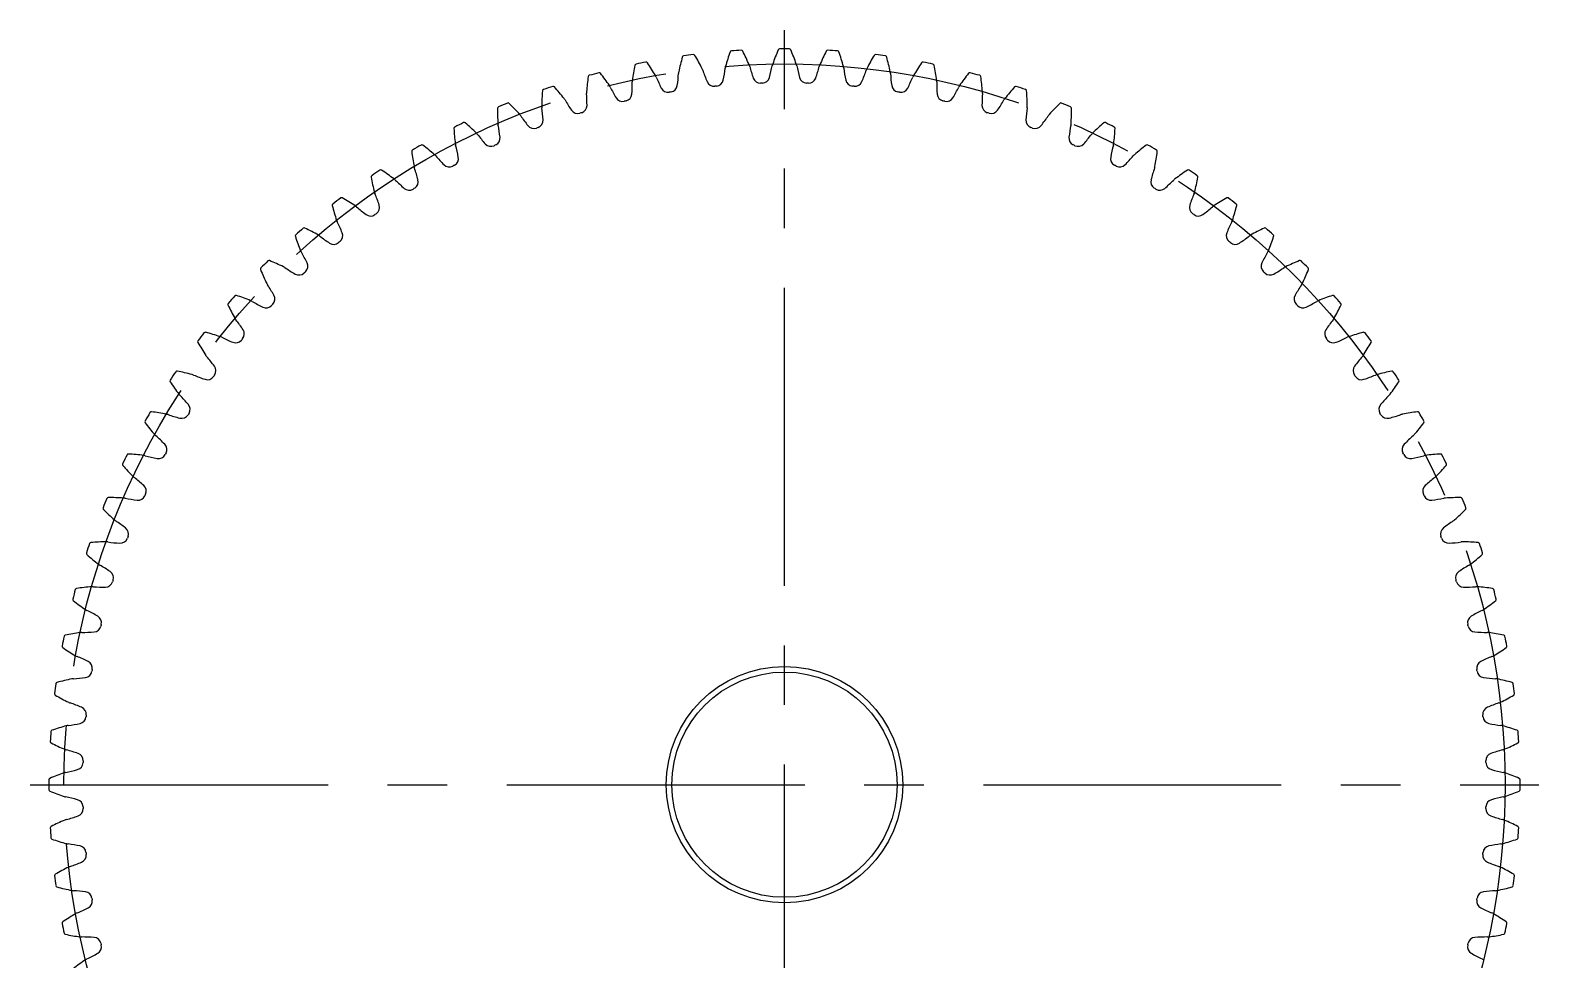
# Model space of a CAD drawing. Extents: x -1 to 148, y -13 to 103.
# Drawn here: x -1 to 79.4, y 39.9 to 89.4 of the extents above; entities that cross this region are included whole.
import ezdxf

# ---------------------------------------------------------------- set-up
doc = ezdxf.new("R2010")
doc.units = 0
doc.header["$LTSCALE"] = 0.5
doc.linetypes.add('CENTER', pattern=[50.8, 31.75, -6.35, 6.35, -6.35])
doc.layers.add('MSM_CENTER', color=1, linetype='CENTER')
doc.layers.add('MSM_CONTINUOUS', color=7, linetype='CONTINUOUS')

msp = doc.modelspace()

# ---------------------------------------------------------------- linework, layer by layer
at = {"layer": 'MSM_CENTER'}
for p, q in [((39.2, 9), (39.2, 89.4)), ((-1, 49.2), (79.4, 49.2))]:
    msp.add_line(p, q, dxfattribs=at)
msp.add_circle((39.2, 49.2), 38.4, dxfattribs=at)
at = {"layer": 'MSM_CONTINUOUS'}
for radius in [6.3, 6]:
    msp.add_circle((39.2, 49.2), radius, dxfattribs=at)
for centre, radius, start, end in [((39.2, 49.2), 39.2, 100.86229, 101.63771), ((31.828, 87.619), 0.08, 34.17651, 100.86231), ((21.966, 80.923), 12, 30.3125, 34.17651), ((45.322, 84.779), 12, 164.57349, 168.4375), ((33.831, 87.95), 0.08, 97.88771, 164.57349), ((39.2, 49.2), 39.2, 97.11229, 97.88771), ((34.356, 88.019), 0.08, 30.42651, 97.11231), ((24.078, 81.982), 12, 26.5625, 30.42651), ((47.636, 84.303), 12, 160.82349, 164.6875), ((36.377, 88.218), 0.08, 94.13771, 160.82349), ((39.2, 49.2), 39.2, 93.36229, 94.13771), ((36.906, 88.253), 0.08, 26.67651, 93.36231), ((26.254, 82.901), 12, 22.8125, 26.67651), ((49.914, 83.676), 12, 157.07349, 160.9375), ((38.935, 88.319), 0.08, 90.38771, 157.07349), ((39.2, 49.2), 39.2, 89.61229, 90.38771), ((39.465, 88.319), 0.08, 22.92651, 89.61231), ((28.486, 83.676), 12, 19.0625, 22.92651), ((52.146, 82.901), 12, 153.32349, 157.1875), ((41.494, 88.253), 0.08, 86.63771, 153.32351), ((39.2, 49.2), 39.2, 85.86229, 86.63771), ((42.023, 88.218), 0.08, 19.17651, 85.86229), ((30.764, 84.303), 12, 15.3125, 19.17651), ((54.322, 81.982), 12, 149.57349, 153.4375), ((44.044, 88.019), 0.08, 82.88771, 149.57349), ((39.2, 49.2), 39.2, 82.11229, 82.88771), ((44.569, 87.95), 0.08, 15.42651, 82.11229), ((33.078, 84.779), 12, 11.5625, 15.42651), ((56.434, 80.923), 12, 145.82349, 149.6875), ((46.572, 87.619), 0.08, 79.13771, 145.8235), ((39.2, 49.2), 39.2, 78.36229, 79.13771), ((40.626, 85.274), 12, 172.07349, 175.9375), ((28.82, 86.918), 0.08, 105.38771, 172.07349), ((39.2, 49.2), 39.2, 104.61229, 105.38771), ((29.331, 87.055), 0.08, 37.92651, 104.61231), ((19.928, 79.728), 12, 34.0625, 37.92651), ((42.982, 85.103), 12, 168.32349, 172.1875), ((31.309, 87.516), 0.08, 101.63771, 168.32349), ((31.752, 86.644), 0.665, 22.56365, 30.3125), ((41.229, 90.588), 9.6, 202.59546, 206.47075), ((23.975, 87.739), 9.6, 352.27925, 356.15454), ((34.217, 87.051), 0.665, 168.4375, 176.18635), ((34.217, 87.051), 0.665, 18.81365, 26.5625), ((43.931, 90.366), 9.6, 198.84546, 202.72075), ((26.528, 88.652), 9.6, 348.52925, 352.40454), ((36.703, 87.296), 0.665, 164.6875, 172.43635), ((36.703, 87.296), 0.665, 15.06365, 22.8125), ((46.614, 89.969), 9.6, 195.09546, 198.97075), ((37.913, 86.978), 0.4, 198.97075, 271.95057), ((38.013, 86.981), 0.4, 271.79943, 344.77925), ((29.136, 89.397), 9.6, 344.77925, 348.65454), ((39.2, 87.378), 0.665, 160.9375, 168.68635), ((39.2, 87.378), 0.665, 11.31365, 19.0625), ((49.264, 89.397), 9.6, 191.34546, 195.22075), ((40.387, 86.981), 0.4, 195.22075, 268.20057), ((40.487, 86.978), 0.4, 268.0494, 341.02925), ((31.786, 89.969), 9.6, 341.02925, 344.90454), ((41.697, 87.296), 0.665, 157.1875, 164.93635), ((41.697, 87.296), 0.665, 7.56365, 15.3125), ((51.872, 88.652), 9.6, 187.59546, 191.47075), ((34.469, 90.366), 9.6, 337.27925, 341.15454), ((44.183, 87.051), 0.665, 153.4375, 161.18635), ((44.183, 87.051), 0.665, 3.81365, 11.5625), ((54.425, 87.739), 9.6, 183.84546, 187.72075), ((37.171, 90.588), 9.6, 333.52925, 337.40454), ((46.648, 86.644), 0.665, 149.6875, 157.43635), ((47.091, 87.516), 0.08, 11.67651, 78.36229), ((35.418, 85.103), 12, 7.8125, 11.67651), ((58.472, 79.728), 12, 142.07349, 145.9375), ((49.069, 87.055), 0.08, 75.38771, 142.07349), ((39.2, 49.2), 39.2, 74.61229, 75.38771), ((49.58, 86.918), 0.08, 7.92651, 74.61229), ((37.774, 85.274), 12, 4.0625, 7.92651), ((38.263, 85.29), 12, 175.82349, 179.6875), ((26.375, 86.158), 0.08, 109.13771, 175.82349), ((39.2, 49.2), 39.2, 108.36229, 109.13771), ((26.876, 86.328), 0.08, 41.67651, 108.36231), ((17.973, 78.402), 12, 37.8125, 41.67651), ((29.319, 86.077), 0.665, 175.9375, 183.68635), ((19.075, 85.422), 9.6, 359.77925, 3.65454), ((29.319, 86.077), 0.665, 26.31365, 34.0625), ((38.518, 90.632), 9.6, 206.34546, 210.22075), ((21.487, 86.661), 9.6, 356.02925, 359.90454), ((31.752, 86.644), 0.665, 172.1875, 179.93635), ((32.993, 86.487), 0.4, 206.47075, 279.45057), ((39.2, 49.2), 37.4, 99.29943, 99.45057), ((33.092, 86.503), 0.4, 279.29945, 352.27925), ((35.445, 86.813), 0.4, 202.72075, 275.70057), ((39.2, 49.2), 37.4, 95.54943, 95.70057), ((35.545, 86.823), 0.4, 275.54945, 348.52925), ((39.2, 49.2), 37.4, 91.79943, 91.95057), ((39.2, 49.2), 37.4, 88.04943, 88.20057), ((42.855, 86.823), 0.4, 191.47075, 264.45057), ((39.2, 49.2), 37.4, 84.29943, 84.45057), ((42.955, 86.813), 0.4, 264.2994, 337.27925), ((45.308, 86.503), 0.4, 187.72075, 260.70057), ((39.2, 49.2), 37.4, 80.54943, 80.70057), ((45.407, 86.487), 0.4, 260.5494, 333.52925), ((46.648, 86.644), 0.665, 0.06365, 7.8125), ((56.913, 86.661), 9.6, 180.09546, 183.97075), ((39.882, 90.632), 9.6, 329.77925, 333.65454), ((49.081, 86.077), 0.665, 145.9375, 153.68635), ((59.325, 85.422), 9.6, 176.34546, 180.22075), ((49.081, 86.077), 0.665, 356.31365, 4.0625), ((60.427, 78.402), 12, 138.32349, 142.1875), ((51.524, 86.328), 0.08, 71.63771, 138.32349), ((39.2, 49.2), 39.2, 70.86229, 71.63771), ((52.025, 86.158), 0.08, 4.17651, 70.86229), ((40.137, 85.29), 12, 0.3125, 4.17651), ((23.985, 85.24), 0.08, 112.88771, 179.57349), ((35.905, 85.151), 12, 179.57349, 183.4375), ((39.2, 49.2), 39.2, 112.11229, 112.88771), ((24.474, 85.443), 0.08, 45.42651, 112.11231), ((16.109, 76.951), 12, 41.5625, 45.42651), ((26.928, 85.352), 0.665, 179.6875, 187.43635), ((16.749, 84.028), 9.6, 3.52925, 7.40454), ((26.928, 85.352), 0.665, 30.06365, 37.8125), ((35.809, 90.499), 9.6, 210.09546, 213.97075), ((28.275, 85.387), 0.4, 286.79942, 359.77925), ((30.568, 86.001), 0.4, 210.22075, 283.20057), ((39.2, 49.2), 37.4, 103.04943, 103.20057), ((30.665, 86.024), 0.4, 283.04945, 356.02925), ((47.735, 86.024), 0.4, 183.97075, 256.95057), ((39.2, 49.2), 37.4, 76.79943, 76.95057), ((47.832, 86.001), 0.4, 256.7994, 329.77925), ((50.125, 85.387), 0.4, 180.22075, 253.20057), ((42.591, 90.499), 9.6, 326.02925, 329.90454), ((51.472, 85.352), 0.665, 142.1875, 149.93635), ((61.651, 84.028), 9.6, 172.59546, 176.47075), ((51.472, 85.352), 0.665, 352.56365, 0.3125), ((62.291, 76.951), 12, 134.57349, 138.4375), ((53.926, 85.443), 0.08, 67.88771, 134.57349), ((39.2, 49.2), 39.2, 67.11229, 67.88771), ((54.415, 85.24), 0.08, 0.42651, 67.11229), ((42.495, 85.151), 12, 356.5625, 0.42651), ((39.2, 49.2), 39.2, 115.86229, 116.63771), ((22.135, 84.402), 0.08, 49.17651, 115.86229), ((14.343, 75.382), 12, 45.3125, 49.17651), ((24.59, 84.472), 0.665, 183.4375, 191.18635), ((24.59, 84.472), 0.665, 33.81365, 41.5625), ((33.116, 90.188), 9.6, 213.84546, 217.72075), ((25.932, 84.595), 0.4, 290.54942, 3.52925), ((28.18, 85.358), 0.4, 213.97075, 286.95057), ((39.2, 49.2), 37.4, 106.79943, 106.95057), ((39.2, 49.2), 37.4, 73.04943, 73.20057), ((50.22, 85.358), 0.4, 253.0494, 326.02925), ((52.468, 84.595), 0.4, 176.47075, 249.45057), ((45.284, 90.188), 9.6, 322.27925, 326.15454), ((53.81, 84.472), 0.665, 138.4375, 146.18635), ((53.81, 84.472), 0.665, 348.81365, 356.5625), ((64.057, 75.382), 12, 130.82349, 134.6875), ((56.265, 84.402), 0.08, 64.13771, 130.82349), ((39.2, 49.2), 39.2, 63.36229, 64.13771), ((21.661, 84.168), 0.08, 116.63771, 183.32349), ((33.561, 84.859), 12, 183.32349, 187.1875), ((22.314, 83.441), 0.665, 37.56365, 45.3125), ((30.448, 89.703), 9.6, 217.59546, 221.47075), ((23.645, 83.651), 0.4, 294.29942, 7.27925), ((14.519, 82.486), 9.6, 7.27925, 11.15454), ((25.838, 84.56), 0.4, 217.72075, 290.70057), ((39.2, 49.2), 37.4, 110.54943, 110.70057), ((39.2, 49.2), 37.4, 69.29943, 69.45057), ((52.562, 84.56), 0.4, 249.2994, 322.27925), ((54.755, 83.651), 0.4, 172.72075, 245.70057), ((63.881, 82.486), 9.6, 168.84546, 172.72075), ((47.952, 89.703), 9.6, 318.52925, 322.40454), ((56.086, 83.441), 0.665, 134.6875, 142.43635), ((44.839, 84.859), 12, 352.8125, 356.67651), ((56.739, 84.168), 0.08, 356.67651, 63.36229), ((19.411, 82.946), 0.08, 120.38771, 187.07349), ((31.24, 84.414), 12, 187.07349, 190.9375), ((39.2, 49.2), 39.2, 119.61229, 120.38771), ((19.87, 83.21), 0.08, 52.92651, 119.61229), ((12.684, 73.7), 12, 49.0625, 52.92651), ((22.314, 83.441), 0.665, 187.1875, 194.93635), ((12.395, 80.8), 9.6, 11.02925, 14.90454), ((23.554, 83.61), 0.4, 221.47075, 294.45057), ((39.2, 49.2), 37.4, 114.29943, 114.45057), ((39.2, 49.2), 37.4, 65.54943, 65.70057), ((54.846, 83.61), 0.4, 245.5494, 318.52925), ((66.005, 80.8), 9.6, 165.09546, 168.97075), ((56.086, 83.441), 0.665, 345.06365, 352.8125), ((65.716, 73.7), 12, 127.07349, 130.9375), ((58.53, 83.21), 0.08, 60.38771, 127.07351), ((39.2, 49.2), 39.2, 59.61229, 60.38771), ((47.16, 84.414), 12, 349.0625, 352.92651), ((58.989, 82.946), 0.08, 352.92651, 59.61229), ((20.111, 82.263), 0.665, 190.9375, 198.68635), ((10.386, 78.979), 9.6, 14.77925, 18.65454), ((20.111, 82.263), 0.665, 41.31365, 49.0625), ((27.818, 89.043), 9.6, 221.34546, 225.22075), ((21.337, 82.513), 0.4, 225.22075, 298.20057), ((39.2, 49.2), 37.4, 118.04943, 118.20057), ((21.425, 82.56), 0.4, 298.04942, 11.02925), ((56.975, 82.56), 0.4, 168.97075, 241.95057), ((39.2, 49.2), 37.4, 61.79943, 61.95057), ((57.063, 82.513), 0.4, 241.7994, 314.77925), ((50.582, 89.043), 9.6, 314.77925, 318.65454), ((58.289, 82.263), 0.665, 130.9375, 138.68635), ((68.014, 78.979), 9.6, 161.34546, 165.22075), ((58.289, 82.263), 0.665, 341.31365, 349.0625), ((17.246, 81.579), 0.08, 124.13771, 190.82349), ((28.954, 83.818), 12, 190.82349, 194.6875), ((39.2, 49.2), 39.2, 123.36229, 124.13771), ((17.687, 81.873), 0.08, 56.67651, 123.36229), ((11.138, 71.913), 12, 52.8125, 56.67651), ((17.99, 80.944), 0.665, 45.06365, 52.8125), ((25.236, 88.214), 9.6, 225.09546, 228.97075), ((19.281, 81.326), 0.4, 301.79942, 14.77925), ((59.119, 81.326), 0.4, 165.22075, 238.20057), ((53.164, 88.214), 9.6, 311.02925, 314.90454), ((60.41, 80.944), 0.665, 127.1875, 134.93635), ((67.262, 71.913), 12, 123.32349, 127.1875), ((60.713, 81.873), 0.08, 56.63771, 123.32349), ((39.2, 49.2), 39.2, 55.86229, 56.63771), ((49.446, 83.818), 12, 345.3125, 349.17651), ((61.154, 81.579), 0.08, 349.17651, 55.86229), ((39.2, 49.2), 39.2, 127.11229, 127.88771), ((15.596, 80.396), 0.08, 60.42651, 127.11229), ((9.713, 70.029), 12, 56.5625, 60.42651), ((17.99, 80.944), 0.665, 194.6875, 202.43635), ((8.5, 77.031), 9.6, 18.52925, 22.40454), ((19.197, 81.273), 0.4, 228.97075, 301.95057), ((39.2, 49.2), 37.4, 121.79943, 121.95057), ((39.2, 49.2), 37.4, 58.04943, 58.20057), ((59.203, 81.273), 0.4, 238.0494, 311.02925), ((69.9, 77.031), 9.6, 157.59546, 161.47075), ((60.41, 80.944), 0.665, 337.56365, 345.3125), ((68.687, 70.029), 12, 119.57349, 123.4375), ((62.804, 80.396), 0.08, 52.88771, 119.57349), ((39.2, 49.2), 39.2, 52.11229, 52.88771), ((15.176, 80.074), 0.08, 127.88771, 194.57349), ((26.712, 83.073), 12, 194.57349, 198.4375), ((15.959, 79.488), 0.665, 48.81365, 56.5625), ((22.714, 87.217), 9.6, 228.84546, 232.72075), ((39.2, 49.2), 37.4, 125.54943, 125.70057), ((17.223, 79.955), 0.4, 305.54942, 18.52925), ((61.177, 79.955), 0.4, 161.47075, 234.45057), ((39.2, 49.2), 37.4, 54.29943, 54.45057), ((55.686, 87.217), 9.6, 307.27925, 311.15454), ((62.441, 79.488), 0.665, 123.4375, 131.18635), ((51.688, 83.073), 12, 341.5625, 345.42651), ((63.224, 80.074), 0.08, 345.42651, 52.11229), ((39.2, 49.2), 39.2, 130.86229, 131.63771), ((13.606, 78.786), 0.08, 64.17651, 130.86229), ((8.414, 68.056), 12, 60.3125, 64.17651), ((15.959, 79.488), 0.665, 198.4375, 206.18635), ((6.745, 74.963), 9.6, 22.27925, 26.15454), ((17.142, 79.897), 0.4, 232.72075, 305.70057), ((61.258, 79.897), 0.4, 234.2994, 307.27925), ((71.655, 74.963), 9.6, 153.84546, 157.72075), ((62.441, 79.488), 0.665, 333.81365, 341.5625), ((69.986, 68.056), 12, 115.82349, 119.6875), ((64.794, 78.786), 0.08, 49.13771, 115.82349), ((39.2, 49.2), 39.2, 48.36229, 49.13771), ((13.208, 78.437), 0.08, 131.63771, 198.32349), ((24.524, 82.184), 12, 198.32349, 202.1875), ((14.028, 77.904), 0.665, 52.56365, 60.3125), ((20.263, 86.057), 9.6, 232.59546, 236.47075), ((15.181, 78.388), 0.4, 236.47075, 309.45057), ((39.2, 49.2), 37.4, 129.29943, 129.45057), ((15.258, 78.451), 0.4, 309.29942, 22.27925), ((63.142, 78.451), 0.4, 157.72075, 230.70057), ((39.2, 49.2), 37.4, 50.54943, 50.70057), ((63.219, 78.388), 0.4, 230.5494, 303.52925), ((58.137, 86.057), 9.6, 303.52925, 307.40454), ((64.372, 77.904), 0.665, 119.6875, 127.43635), ((53.876, 82.184), 12, 337.8125, 341.67651), ((65.192, 78.437), 0.08, 341.67651, 48.36229), ((14.028, 77.904), 0.665, 202.1875, 209.93635), ((5.13, 72.786), 9.6, 26.02925, 29.90454), ((73.27, 72.786), 9.6, 150.09546, 153.97075), ((64.372, 77.904), 0.665, 330.06365, 337.8125), ((11.351, 76.674), 0.08, 135.38771, 202.07349), ((22.398, 81.154), 12, 202.07349, 205.9375), ((39.2, 49.2), 39.2, 134.61229, 135.38771), ((11.726, 77.049), 0.08, 67.92651, 134.61229), ((7.246, 66.002), 12, 64.0625, 67.92651), ((12.204, 76.196), 0.665, 56.31365, 64.0625), ((17.893, 84.74), 9.6, 236.34546, 240.22075), ((13.324, 76.755), 0.4, 240.22075, 313.20057), ((39.2, 49.2), 37.4, 133.04943, 133.20057), ((13.397, 76.823), 0.4, 313.04942, 26.02925), ((65.003, 76.823), 0.4, 153.97075, 226.95057), ((39.2, 49.2), 37.4, 46.79943, 46.95057), ((65.076, 76.755), 0.4, 226.7994, 299.77925), ((60.507, 84.74), 9.6, 299.77925, 303.65454), ((66.196, 76.196), 0.665, 115.9375, 123.68635), ((71.154, 66.002), 12, 112.07349, 115.9375), ((66.674, 77.049), 0.08, 45.38771, 112.07349), ((39.2, 49.2), 39.2, 44.61229, 45.38771), ((56.002, 81.154), 12, 334.0625, 337.92651), ((67.049, 76.674), 0.08, 337.92651, 44.61229), ((12.204, 76.196), 0.665, 205.9375, 213.68635), ((3.66, 70.507), 9.6, 29.77925, 33.65454), ((74.74, 70.507), 9.6, 146.34546, 150.22075), ((66.196, 76.196), 0.665, 326.31365, 334.0625), ((9.614, 74.794), 0.08, 139.13771, 205.82349), ((39.2, 49.2), 39.2, 138.36229, 139.13771), ((9.963, 75.192), 0.08, 71.67651, 138.36229), ((6.216, 63.876), 12, 67.8125, 71.67651), ((10.496, 74.372), 0.665, 60.06365, 67.8125), ((15.614, 83.27), 9.6, 240.09546, 243.97075), ((39.2, 49.2), 37.4, 136.79943, 136.95057), ((11.645, 75.076), 0.4, 316.79942, 29.77925), ((66.755, 75.076), 0.4, 150.22075, 223.20057), ((39.2, 49.2), 37.4, 43.04943, 43.20057), ((62.786, 83.27), 9.6, 296.02925, 299.90454), ((67.904, 74.372), 0.665, 112.1875, 119.93635), ((72.184, 63.876), 12, 108.32349, 112.1875), ((68.437, 75.192), 0.08, 41.63771, 108.32349), ((39.2, 49.2), 39.2, 40.86229, 41.63771), ((68.786, 74.794), 0.08, 334.17651, 40.86229), ((20.344, 79.986), 12, 205.82349, 209.6875), ((10.496, 74.372), 0.665, 209.6875, 217.43635), ((2.343, 68.137), 9.6, 33.52925, 37.40454), ((11.577, 75.003), 0.4, 243.97075, 316.95057), ((66.823, 75.003), 0.4, 223.0494, 296.02925), ((76.057, 68.137), 9.6, 142.59546, 146.47075), ((67.904, 74.372), 0.665, 322.56365, 330.3125), ((58.056, 79.986), 12, 330.3125, 334.17651), ((39.2, 49.2), 39.2, 142.11229, 142.88771), ((8.326, 73.224), 0.08, 75.42651, 142.11229), ((5.327, 61.688), 12, 71.5625, 75.42651), ((10.012, 73.219), 0.4, 320.54942, 33.52925), ((68.388, 73.219), 0.4, 146.47075, 219.45057), ((73.073, 61.688), 12, 104.57349, 108.4375), ((70.074, 73.224), 0.08, 37.88771, 104.57349), ((39.2, 49.2), 39.2, 37.11229, 37.88771), ((8.004, 72.804), 0.08, 142.88771, 209.57349), ((18.371, 78.687), 12, 209.57349, 213.4375), ((8.912, 72.441), 0.665, 63.81365, 71.5625), ((13.437, 81.655), 9.6, 243.84546, 247.72075), ((9.949, 73.142), 0.4, 247.72075, 320.70057), ((39.2, 49.2), 37.4, 140.54943, 140.70057), ((39.2, 49.2), 37.4, 39.29943, 39.45057), ((68.451, 73.142), 0.4, 219.2994, 292.27925), ((64.963, 81.655), 9.6, 292.27925, 296.15454), ((69.488, 72.441), 0.665, 108.4375, 116.18635), ((60.029, 78.687), 12, 326.5625, 330.42651), ((70.396, 72.804), 0.08, 330.42651, 37.11229), ((8.912, 72.441), 0.665, 213.4375, 221.18635), ((1.183, 65.686), 9.6, 37.27925, 41.15454), ((77.217, 65.686), 9.6, 138.84546, 142.72075), ((69.488, 72.441), 0.665, 318.81365, 326.5625), ((6.527, 70.713), 0.08, 146.63771, 213.32349), ((39.2, 49.2), 39.2, 145.86229, 146.63771), ((6.821, 71.154), 0.08, 79.17651, 145.86229), ((4.582, 59.446), 12, 75.3125, 79.17651), ((7.456, 70.41), 0.665, 67.56365, 75.3125), ((11.369, 79.9), 9.6, 247.59546, 251.47075), ((8.445, 71.177), 0.4, 251.47075, 324.45057), ((39.2, 49.2), 37.4, 144.29943, 144.45057), ((8.503, 71.258), 0.4, 324.29942, 37.27925), ((69.897, 71.258), 0.4, 142.72075, 215.70057), ((39.2, 49.2), 37.4, 35.54943, 35.70057), ((69.955, 71.177), 0.4, 215.5494, 288.52925), ((67.031, 79.9), 9.6, 288.52925, 292.40454), ((70.944, 70.41), 0.665, 104.6875, 112.43635), ((73.818, 59.446), 12, 100.82349, 104.6875), ((71.579, 71.154), 0.08, 34.13771, 100.82349), ((39.2, 49.2), 39.2, 33.36229, 34.13771), ((71.873, 70.713), 0.08, 326.67651, 33.36229), ((16.487, 77.262), 12, 213.32349, 217.1875), ((7.456, 70.41), 0.665, 217.1875, 224.93635), ((70.944, 70.41), 0.665, 315.06365, 322.8125), ((61.913, 77.262), 12, 322.8125, 326.67651), ((0.186, 63.164), 9.6, 41.02925, 44.90454), ((7.127, 69.203), 0.4, 328.04942, 41.02925), ((71.273, 69.203), 0.4, 138.97075, 211.95057), ((78.214, 63.164), 9.6, 135.09546, 138.97075), ((5.19, 68.53), 0.08, 150.38771, 217.07349), ((39.2, 49.2), 39.2, 149.61229, 150.38771), ((14.7, 75.716), 12, 217.07349, 220.9375), ((5.454, 68.989), 0.08, 82.92651, 149.61229), ((3.986, 57.16), 12, 79.0625, 82.92651), ((6.137, 68.289), 0.665, 71.31365, 79.0625), ((9.421, 78.014), 9.6, 251.34546, 255.22075), ((7.074, 69.119), 0.4, 255.22075, 328.20057), ((39.2, 49.2), 37.4, 148.04943, 148.20057), ((39.2, 49.2), 37.4, 31.79943, 31.95057), ((71.326, 69.119), 0.4, 211.7994, 284.77925), ((68.979, 78.014), 9.6, 284.77925, 288.65454), ((72.263, 68.289), 0.665, 100.9375, 108.68635), ((74.414, 57.16), 12, 97.07349, 100.9375), ((63.7, 75.716), 12, 319.0625, 322.92651), ((72.946, 68.989), 0.08, 30.38771, 97.07349), ((39.2, 49.2), 39.2, 29.61229, 30.38771), ((73.21, 68.53), 0.08, 322.92651, 29.61229), ((6.137, 68.289), 0.665, 220.9375, 228.68635), ((-0.643, 60.582), 9.6, 44.77925, 48.65454), ((79.043, 60.582), 9.6, 131.34546, 135.22075), ((72.263, 68.289), 0.665, 311.31365, 319.0625), ((39.2, 49.2), 39.2, 153.36229, 154.13771), ((4.232, 66.739), 0.08, 86.67651, 153.36229), ((3.541, 54.839), 12, 82.8125, 86.67651), ((4.959, 66.086), 0.665, 75.06365, 82.8125), ((5.84, 66.975), 0.4, 258.97075, 331.95057), ((5.887, 67.063), 0.4, 331.79941, 44.77925), ((39.2, 49.2), 37.4, 151.79943, 151.95057), ((72.513, 67.063), 0.4, 135.22075, 208.20057), ((39.2, 49.2), 37.4, 28.04943, 28.20057), ((72.56, 66.975), 0.4, 208.0494, 281.02925), ((73.441, 66.086), 0.665, 97.1875, 104.93635), ((74.859, 54.839), 12, 93.32349, 97.1875), ((74.168, 66.739), 0.08, 26.63771, 93.32349), ((39.2, 49.2), 39.2, 25.86229, 26.63771), ((3.998, 66.265), 0.08, 154.13771, 220.82349), ((13.018, 74.057), 12, 220.82349, 224.6875), ((7.6, 76.005), 9.6, 255.09546, 258.97075), ((70.8, 76.005), 9.6, 281.02925, 284.90454), ((65.382, 74.057), 12, 315.3125, 319.17651), ((74.402, 66.265), 0.08, 319.17651, 25.86229), ((4.959, 66.086), 0.665, 224.6875, 232.43635), ((-1.303, 57.952), 9.6, 48.52925, 52.40454), ((4.79, 64.846), 0.4, 335.54942, 48.52925), ((73.61, 64.846), 0.4, 131.47075, 204.45057), ((79.703, 57.952), 9.6, 127.59546, 131.47075), ((73.441, 66.086), 0.665, 307.56365, 315.3125), ((39.2, 49.2), 39.2, 157.11229, 157.88771), ((3.16, 64.415), 0.08, 90.42651, 157.11229), ((3.249, 52.495), 12, 86.5625, 90.42651), ((3.928, 63.81), 0.665, 78.81365, 86.5625), ((5.914, 73.881), 9.6, 258.84546, 262.72075), ((4.749, 64.755), 0.4, 262.72075, 335.70057), ((39.2, 49.2), 37.4, 155.54943, 155.70057), ((39.2, 49.2), 37.4, 24.29943, 24.45057), ((73.651, 64.755), 0.4, 204.2994, 277.27925), ((72.486, 73.881), 9.6, 277.27925, 281.15454), ((74.472, 63.81), 0.665, 93.4375, 101.18635), ((75.151, 52.495), 12, 89.57349, 93.4375), ((75.24, 64.415), 0.08, 22.88771, 89.57349), ((39.2, 49.2), 39.2, 22.11229, 22.88771), ((2.957, 63.926), 0.08, 157.88771, 224.57349), ((11.449, 72.291), 12, 224.57349, 228.4375), ((66.951, 72.291), 12, 311.5625, 315.42651), ((75.443, 63.926), 0.08, 315.42651, 22.11229), ((3.928, 63.81), 0.665, 228.4375, 236.18635), ((-1.788, 55.284), 9.6, 52.27925, 56.15454), ((3.84, 62.562), 0.4, 339.29942, 52.27925), ((74.56, 62.562), 0.4, 127.72075, 200.70057), ((80.188, 55.284), 9.6, 123.84546, 127.72075), ((74.472, 63.81), 0.665, 303.81365, 311.5625), ((39.2, 49.2), 39.2, 160.86229, 161.63771), ((2.242, 62.025), 0.08, 94.17651, 160.86229), ((3.11, 50.137), 12, 90.3125, 94.17651), ((3.048, 61.472), 0.665, 82.56365, 90.3125), ((4.372, 71.651), 9.6, 262.59546, 266.47075), ((3.805, 62.468), 0.4, 266.47075, 339.45057), ((39.2, 49.2), 37.4, 159.29943, 159.45057), ((39.2, 49.2), 37.4, 20.54943, 20.70057), ((74.595, 62.468), 0.4, 200.5494, 273.52925), ((74.028, 71.651), 9.6, 273.52925, 277.40454), ((75.352, 61.472), 0.665, 89.6875, 97.43635), ((75.29, 50.137), 12, 85.82349, 89.6875), ((76.158, 62.025), 0.08, 19.13771, 85.82349), ((39.2, 49.2), 39.2, 18.36229, 19.13771), ((2.072, 61.524), 0.08, 161.63771, 228.32349), ((9.998, 70.427), 12, 228.32349, 232.1875), ((68.402, 70.427), 12, 307.8125, 311.67651), ((76.328, 61.524), 0.08, 311.67651, 18.36229), ((3.048, 61.472), 0.665, 232.1875, 239.93635), ((-2.099, 52.591), 9.6, 56.02925, 59.90454), ((3.042, 60.22), 0.4, 343.04942, 56.02925), ((75.358, 60.22), 0.4, 123.97075, 196.95057), ((80.499, 52.591), 9.6, 120.09546, 123.97075), ((75.352, 61.472), 0.665, 300.06365, 307.8125), ((39.2, 49.2), 39.2, 164.61229, 165.38771), ((1.482, 59.58), 0.08, 97.92651, 164.61229), ((3.126, 47.774), 12, 94.0625, 97.92651), ((2.323, 59.081), 0.665, 86.31365, 94.0625), ((2.978, 69.325), 9.6, 266.34546, 270.22075), ((3.013, 60.125), 0.4, 270.22075, 343.20057), ((39.2, 49.2), 37.4, 163.04943, 163.20057), ((39.2, 49.2), 37.4, 16.79943, 16.95057), ((75.387, 60.125), 0.4, 196.7994, 269.77925), ((75.422, 69.325), 9.6, 269.77925, 273.65454), ((76.077, 59.081), 0.665, 85.9375, 93.68635), ((75.274, 47.774), 12, 82.07349, 85.9375), ((76.918, 59.58), 0.08, 15.38771, 82.07349), ((39.2, 49.2), 39.2, 14.61229, 15.38771), ((1.345, 59.069), 0.08, 165.38771, 232.07349), ((8.672, 68.472), 12, 232.07349, 235.9375), ((69.728, 68.472), 12, 304.0625, 307.92651), ((77.055, 59.069), 0.08, 307.92651, 14.61229), ((2.323, 59.081), 0.665, 235.9375, 243.68635), ((-2.232, 49.882), 9.6, 59.77925, 63.65454), ((2.399, 57.832), 0.4, 346.79942, 59.77925), ((76.001, 57.832), 0.4, 120.22075, 193.20057), ((80.632, 49.882), 9.6, 116.34546, 120.22075), ((76.077, 59.081), 0.665, 296.31365, 304.0625), ((39.2, 49.2), 39.2, 168.36229, 169.13771), ((0.884, 57.091), 0.08, 101.67651, 168.36229), ((3.297, 45.418), 12, 97.8125, 101.67651), ((1.756, 56.648), 0.665, 90.06365, 97.8125), ((1.739, 66.913), 9.6, 270.09546, 273.97075), ((2.376, 57.735), 0.4, 273.97075, 346.95057), ((39.2, 49.2), 37.4, 166.79943, 166.95057), ((39.2, 49.2), 37.4, 13.04943, 13.20057), ((76.024, 57.735), 0.4, 193.0494, 266.02925), ((76.661, 66.913), 9.6, 266.02925, 269.90454), ((76.644, 56.648), 0.665, 82.1875, 89.93635), ((75.103, 45.418), 12, 78.32349, 82.1875), ((77.516, 57.091), 0.08, 11.63831, 78.32349), ((39.2, 49.2), 39.2, 10.86229, 11.63772), ((0.781, 56.572), 0.08, 169.13771, 235.82349), ((7.477, 66.434), 12, 235.82349, 239.6875), ((70.923, 66.434), 12, 300.3125, 304.17651), ((77.619, 56.572), 0.08, 304.17651, 10.86229), ((1.756, 56.648), 0.665, 239.6875, 247.43635), ((-2.188, 47.171), 9.6, 63.52925, 67.40454), ((1.913, 55.407), 0.4, 350.54942, 63.52925), ((76.487, 55.407), 0.4, 116.47075, 189.45057), ((80.588, 47.171), 9.6, 112.59546, 116.47075), ((76.644, 56.648), 0.665, 292.56365, 300.3125), ((3.621, 43.078), 12, 101.5625, 105.42651), ((1.349, 54.183), 0.665, 93.81365, 101.5625), ((0.661, 64.425), 9.6, 273.84546, 277.72075), ((1.897, 55.308), 0.4, 277.72075, 350.70057), ((39.2, 49.2), 37.4, 170.54943, 170.70057), ((39.2, 49.2), 37.4, 9.29943, 9.45057), ((76.503, 55.308), 0.4, 189.2994, 262.27925), ((77.739, 64.425), 9.6, 262.27925, 266.15454), ((77.051, 54.183), 0.665, 78.4375, 86.18635), ((74.779, 43.078), 12, 74.57349, 78.4375), ((0.381, 54.044), 0.08, 172.88771, 239.57349), ((39.2, 49.2), 39.2, 172.11229, 172.88771), ((6.418, 64.322), 12, 239.57349, 243.4375), ((0.45, 54.569), 0.08, 105.42651, 172.11229), ((71.982, 64.322), 12, 296.5625, 300.42651), ((77.95, 54.569), 0.08, 7.88771, 74.57349), ((39.2, 49.2), 39.2, 7.11229, 7.88771), ((78.019, 54.044), 0.08, 300.42651, 7.11229), ((1.349, 54.183), 0.665, 243.4375, 251.18635), ((-1.966, 44.469), 9.6, 67.27925, 71.15454), ((1.587, 52.955), 0.4, 354.29942, 67.27925), ((76.813, 52.955), 0.4, 112.72075, 185.70057), ((80.366, 44.469), 9.6, 108.84546, 112.72075), ((77.051, 54.183), 0.665, 288.81365, 296.5625), ((4.097, 40.764), 12, 105.3125, 109.17651), ((1.104, 51.697), 0.665, 97.56365, 105.3125), ((-0.252, 61.872), 9.6, 277.59546, 281.47075), ((1.577, 52.855), 0.4, 281.47075, 354.45057), ((39.2, 49.2), 37.4, 174.29943, 174.45057), ((39.2, 49.2), 37.4, 5.54943, 5.70057), ((76.823, 52.855), 0.4, 185.5494, 258.52925), ((78.652, 61.872), 9.6, 258.52925, 262.40454), ((77.296, 51.697), 0.665, 74.6875, 82.43635), ((74.303, 40.764), 12, 70.82349, 74.6875), ((39.2, 49.2), 39.2, 175.86229, 176.63771), ((0.147, 51.494), 0.08, 176.63771, 243.32349), ((0.182, 52.023), 0.08, 109.17651, 175.86229), ((78.218, 52.023), 0.08, 4.13831, 70.82349), ((78.253, 51.494), 0.08, 296.67651, 3.36229), ((39.2, 49.2), 39.2, 3.36229, 4.13772), ((5.499, 62.146), 12, 243.32349, 247.1875), ((1.104, 51.697), 0.665, 247.1875, 254.93635), ((-1.569, 41.786), 9.6, 71.02925, 74.90454), ((1.422, 50.487), 0.4, 358.04942, 71.02925), ((76.978, 50.487), 0.4, 108.97075, 181.95057), ((79.969, 41.786), 9.6, 105.09546, 108.97075), ((77.296, 51.697), 0.665, 285.06365, 292.8125), ((72.901, 62.146), 12, 292.8125, 296.67651), ((1.022, 49.2), 0.665, 101.31365, 109.0625), ((-0.997, 59.264), 9.6, 281.34546, 285.22075), ((1.419, 50.387), 0.4, 285.22075, 358.20057), ((39.2, 49.2), 37.4, 178.04943, 178.20057), ((39.2, 49.2), 37.4, 1.79943, 1.95057), ((76.981, 50.387), 0.4, 181.7994, 254.77925), ((79.397, 59.264), 9.6, 254.77925, 258.65454), ((77.378, 49.2), 0.665, 70.9375, 78.68635), ((39.2, 49.2), 39.2, 179.61229, 180.38771), ((0.081, 49.465), 0.08, 112.92651, 179.61229), ((4.724, 38.486), 12, 109.0625, 112.92651), ((73.676, 38.486), 12, 67.07349, 70.9375), ((78.319, 49.465), 0.08, 0.38831, 67.07349), ((39.2, 49.2), 39.2, 359.61229, 0.38772), ((0.081, 48.935), 0.08, 180.38771, 247.07349), ((4.724, 59.914), 12, 247.07349, 250.9375), ((1.022, 49.2), 0.665, 250.9375, 258.68635), ((-0.997, 39.136), 9.6, 74.77925, 78.65454), ((1.419, 48.013), 0.4, 1.79942, 74.77925), ((76.981, 48.013), 0.4, 105.22075, 178.20057), ((79.397, 39.136), 9.6, 101.34546, 105.22075), ((77.378, 49.2), 0.665, 281.31365, 289.0625), ((73.676, 59.914), 12, 289.0625, 292.92651), ((78.319, 48.935), 0.08, 292.92651, 359.61229), ((-1.569, 56.614), 9.6, 285.09546, 288.97075), ((1.422, 47.913), 0.4, 288.97075, 1.95057), ((39.2, 49.2), 37.4, 181.79943, 181.95057), ((39.2, 49.2), 37.4, 358.04943, 358.20057), ((76.978, 47.913), 0.4, 178.0494, 251.02925), ((79.969, 56.614), 9.6, 251.02925, 254.90454), ((0.147, 46.906), 0.08, 116.67651, 183.36229), ((39.2, 49.2), 39.2, 183.36229, 184.13771), ((5.499, 36.254), 12, 112.8125, 116.67651), ((1.104, 46.703), 0.665, 105.06365, 112.8125), ((77.296, 46.703), 0.665, 67.1875, 74.93635), ((72.901, 36.254), 12, 63.32349, 67.1875), ((78.253, 46.906), 0.08, 356.63831, 63.32349), ((39.2, 49.2), 39.2, 355.86229, 356.63772), ((0.182, 46.377), 0.08, 184.13771, 250.82349), ((4.097, 57.636), 12, 250.82349, 254.6875), ((1.104, 46.703), 0.665, 254.6875, 262.43635), ((-0.252, 36.528), 9.6, 78.52925, 82.40454), ((1.577, 45.545), 0.4, 5.54941, 78.52925), ((76.823, 45.545), 0.4, 101.47075, 174.45057), ((78.652, 36.528), 9.6, 97.59546, 101.47075), ((77.296, 46.703), 0.665, 277.56365, 285.3125), ((74.303, 57.636), 12, 285.3125, 289.17651), ((78.218, 46.377), 0.08, 289.17651, 355.86229), ((-1.966, 53.931), 9.6, 288.84546, 292.72075), ((1.587, 45.445), 0.4, 292.72075, 5.70057), ((39.2, 49.2), 37.4, 185.54943, 185.70057), ((76.813, 45.445), 0.4, 174.2994, 247.27925), ((39.2, 49.2), 37.4, 354.29943, 354.45057), ((80.366, 53.931), 9.6, 247.27925, 251.15454), ((0.381, 44.356), 0.08, 120.42651, 187.11229), ((39.2, 49.2), 39.2, 187.11229, 187.88772), ((6.418, 34.078), 12, 116.5625, 120.42651), ((1.349, 44.217), 0.665, 108.81365, 116.5625), ((77.051, 44.217), 0.665, 63.4375, 71.18635), ((71.982, 34.078), 12, 59.57349, 63.4375), ((39.2, 49.2), 39.2, 352.11229, 352.88772), ((78.019, 44.356), 0.08, 352.88831, 59.57349), ((0.45, 43.831), 0.08, 187.88831, 254.57349), ((3.621, 55.322), 12, 254.57349, 258.4375), ((1.349, 44.217), 0.665, 258.4375, 266.18635), ((0.661, 33.975), 9.6, 82.27925, 86.15454), ((1.897, 43.092), 0.4, 9.29942, 82.27925), ((76.503, 43.092), 0.4, 97.72075, 170.70057), ((77.739, 33.975), 9.6, 93.84546, 97.72075), ((77.051, 44.217), 0.665, 273.81365, 281.5625), ((74.779, 55.322), 12, 281.5625, 285.42651), ((77.95, 43.831), 0.08, 285.42651, 352.11229), ((-2.188, 51.229), 9.6, 292.59546, 296.47075), ((1.913, 42.993), 0.4, 296.47075, 9.45057), ((39.2, 49.2), 37.4, 189.29943, 189.45057), ((76.487, 42.993), 0.4, 170.5494, 243.52925), ((39.2, 49.2), 37.4, 350.54943, 350.70057), ((80.588, 51.229), 9.6, 243.52925, 247.40454), ((0.781, 41.828), 0.08, 124.17651, 190.86229), ((39.2, 49.2), 39.2, 190.86229, 191.63772), ((7.477, 31.966), 12, 120.3125, 124.17651), ((1.756, 41.752), 0.665, 112.56365, 120.3125), ((76.644, 41.752), 0.665, 59.6875, 67.43635), ((70.923, 31.966), 12, 55.82349, 59.6875), ((39.2, 49.2), 39.2, 348.36229, 349.13772), ((77.619, 41.828), 0.08, 349.13831, 55.82349), ((0.884, 41.309), 0.08, 191.63831, 258.32349), ((3.297, 52.982), 12, 258.32349, 262.1875), ((1.756, 41.752), 0.665, 262.1875, 269.93635), ((1.739, 31.487), 9.6, 86.02925, 89.90454), ((2.376, 40.665), 0.4, 13.04941, 86.02925), ((76.024, 40.665), 0.4, 93.97075, 166.95057), ((76.661, 31.487), 9.6, 90.09546, 93.97075), ((76.644, 41.752), 0.665, 270.06365, 277.8125), ((75.103, 52.982), 12, 277.8125, 281.67651), ((77.516, 41.309), 0.08, 281.67651, 348.36229), ((-2.232, 48.518), 9.6, 296.34546, 300.22075), ((2.399, 40.568), 0.4, 300.22075, 13.20057), ((39.2, 49.2), 37.4, 193.04943, 193.20057), ((76.001, 40.568), 0.4, 166.7994, 239.77925), ((39.2, 49.2), 37.4, 346.79943, 346.95057), ((80.632, 48.518), 9.6, 239.77925, 243.65454), ((8.672, 29.928), 12, 124.0625, 127.92651), ((2.323, 39.319), 0.665, 116.31365, 124.0625), ((76.077, 39.319), 0.665, 55.9375, 63.68635)]:
    msp.add_arc(centre, radius, start, end, dxfattribs=at)

doc.saveas('drawing.dxf')
